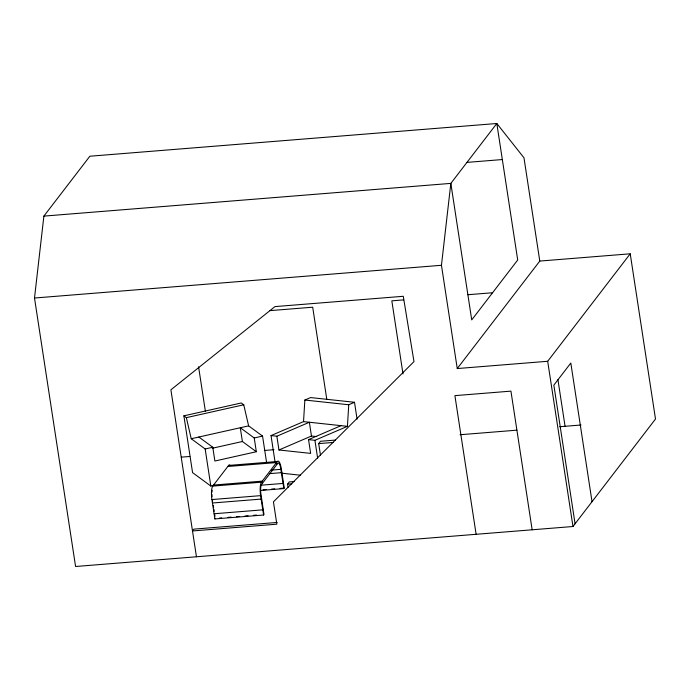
<?xml version="1.0" encoding="UTF-8"?>
<svg xmlns="http://www.w3.org/2000/svg" width="690" height="690" viewBox="0 0 690 690"><rect width="100%" height="100%" fill="white"/><g stroke="black" fill="none" stroke-linecap="round" stroke-linejoin="round"><path stroke-width="1.03" d="M275.077 462.067L271.023 435.588L303.531 421.625L304.859 400.036L310.612 397.569L354.505 402.287L357.084 419.115M271.023 435.588L276.854 436.218L278.958 449.984L310.655 453.39L308.542 439.625L314.916 440.306L347.424 426.342L348.752 404.763L354.505 402.287M630.22 253.799L655.5 419.02L572.976 526.505L75.581 566.499L34.5 298.02L43.884 216.108L89.864 156.225L496.817 123.501L523.977 157.803L539.787 261.07L457.254 368.555L547.688 361.284L630.22 253.799L539.787 261.07M457.254 368.555L441.453 265.288L450.837 183.385L496.817 123.501L517.707 260.001L471.727 319.893L450.837 183.385L43.884 216.108M260.57 490.461L283.857 488.589L280.485 467.104A9.005 2.294 85.4 0 0 278.139 462.869L261.234 484.88A9.005 2.294 85.4 0 0 260.751 492.807L263.985 514.481L263.58 515.007L214.883 518.923L211.925 499.56A10.824 2.76 85.4 0 1 212.753 486.096L228.614 465.431A10.824 2.76 85.4 0 1 230.029 465.25M214.883 518.923L215.289 518.397M263.58 515.007L260.613 495.644A10.824 2.76 85.4 0 1 261.45 482.181L277.311 461.515A10.824 2.76 85.4 0 1 281.296 468.708L284.263 488.072L283.857 488.589M261.545 498.56L261.148 499.086L212.451 503.001L212.598 500.811M281.822 472.15L281.425 472.676L269.781 473.607M263.192 509.324L262.787 509.841L214.098 513.757M283.469 482.905L283.072 483.431L260.837 485.217M288.041 487.338L287.558 484.164L289.265 481.939L294.544 481.517M320.479 455.262L318.694 443.61L320.488 441.272L335.262 440.091M276.854 436.218L309.362 422.254L311.466 436.02L316.745 436.589M278.958 449.984L311.466 436.02M308.542 439.625L341.05 425.661M213.96 485.337L210.829 486.045L192.57 472.633L183.885 415.837L241.276 402.977L243.743 404.788L248.624 425.868L262.554 436.097L266.607 462.585M183.885 415.837L186.352 417.648L243.743 404.788M186.352 417.648L191.225 438.737L248.624 425.868M191.225 438.737L205.163 448.966L212.779 447.258L214.883 461.024L256.335 451.734L254.222 437.969L240.293 427.74L242.397 441.505L256.335 451.734M254.222 437.969L262.554 436.097M212.347 448.241L242.397 441.505M467.07 162.383L502.51 159.537M34.5 298.02L441.453 265.288M269.98 310.638L312.691 307.205L326.793 399.346M403.615 299.9L391.825 300.84L403.003 373.92M467.906 294.725L492.557 292.741M318.694 443.61L333.477 442.419M181.367 457.142L189.828 456.47M264.348 450.475L273.964 449.699M460.04 434.735L516.845 430.172M559.711 426.722L581.023 425.006M228.614 465.431L277.311 461.515M227.812 466.483L276.509 462.567L276.768 464.284M271.386 470.106L280.916 469.347M213.555 485.053L262.252 481.137L262.511 482.853M212.753 486.096L261.45 482.181M287.558 484.164L291.784 483.828M263.088 489.771L266.262 489.512M271.558 489.089L274.732 488.839M280.028 488.408L283.202 488.158M211.925 499.56L260.613 495.644M219.524 518.061L221.637 517.888M227.993 517.379L231.167 517.12M236.454 516.698L239.637 516.439M244.924 516.016L248.107 515.758M253.394 515.335L256.568 515.076M277.19 522.442L193.907 529.135L192.501 530.964L276.854 524.184L273.43 501.846L413.983 361.603L403.288 296.286L274.965 306.602L170.904 389.807L196.452 556.778M304.859 400.036L348.752 404.763M303.531 421.625L347.424 426.342M282.046 473.236L300.245 475.194M198.849 437.029L212.779 447.258M592.029 501.69L570.811 363.035L553.854 385.123L575.072 523.779M557.934 379.69L565.067 426.291M547.688 361.284L572.976 526.505M532.154 529.791L510.936 391.135L454.9 395.637L476.117 534.293M314.916 440.306L317.667 458.315M198.573 366.778L205.379 411.257M205.163 448.966L210.829 486.045M213.296 505.416L213.598 507.366M213.9 509.324L214.193 511.281M214.65 514.266L214.97 516.336M212.054 496.722A9.005 2.294 85.4 0 1 211.942 494.385M211.985 492.194A9.005 2.294 85.4 0 1 212.192 490.288"/></g></svg>
